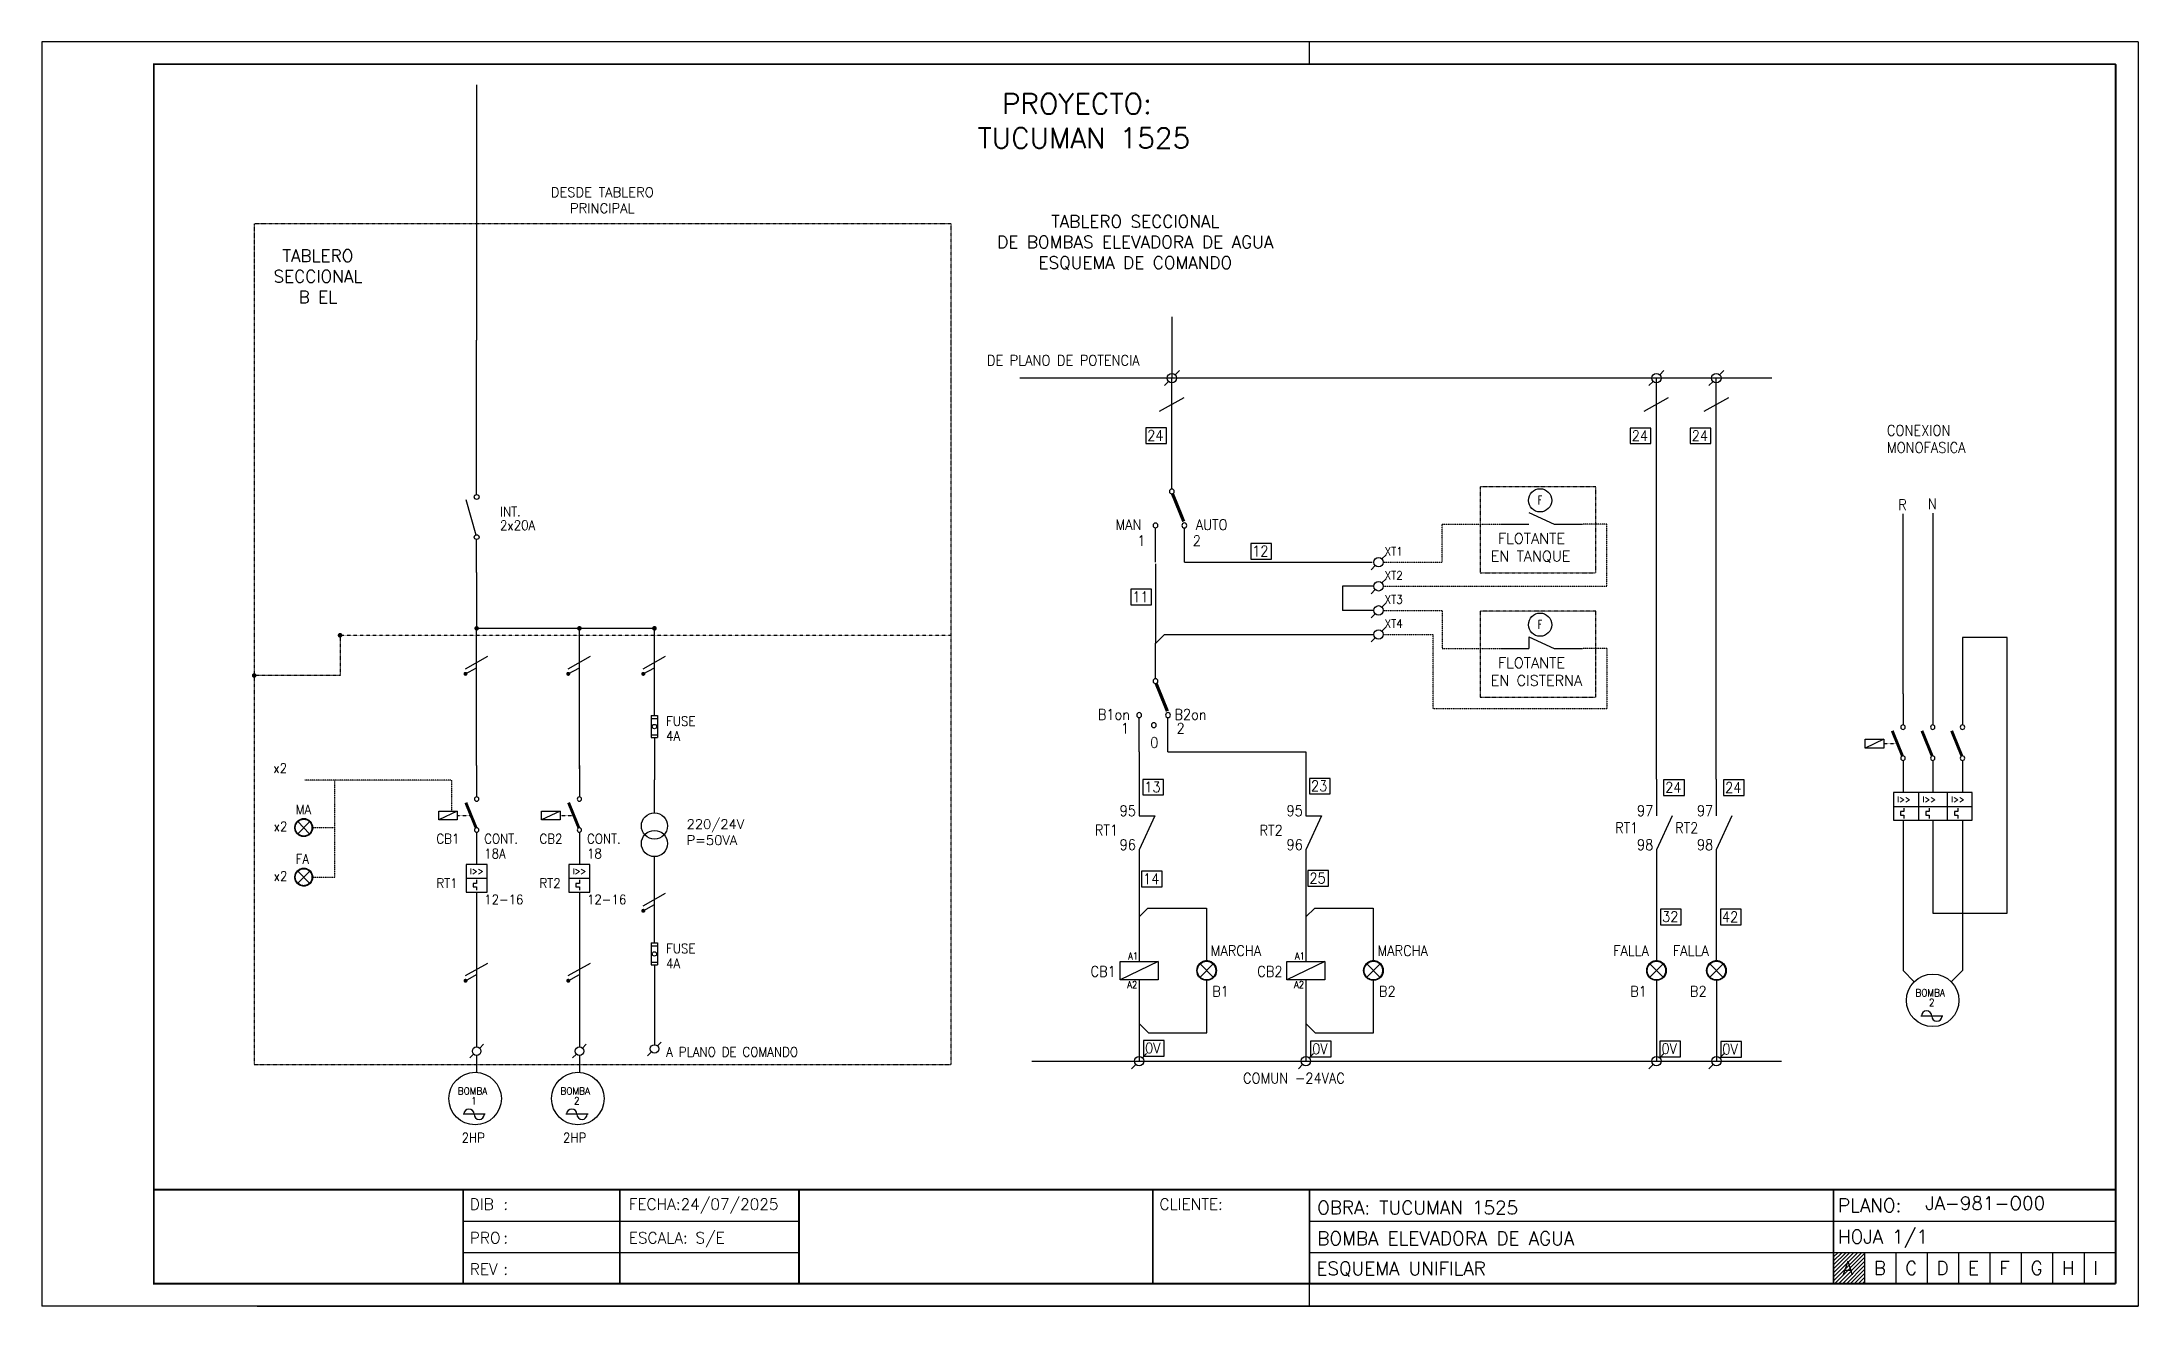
# Paper-space layout 'Layout1' of a CAD drawing. Header units: millimetres. Extents: x 1 to 282, y 0 to 170.
# The model-space entities are those that its viewports show. They can reach past a viewport. Long polylines and large blocks are cut down to what shows.
import ezdxf
from ezdxf.enums import TextEntityAlignment as Align

# ---------------------------------------------------------------- set-up
doc = ezdxf.new("R2010")
doc.units = ezdxf.units.MM
for name, pattern in [('DASHDOT2', [0.5, 0.25, -0.125, 0, -0.125]), ('HIDDEN', [0.375, 0.25, -0.125]), ('HIDDEN2', [0.1875, 0.125, -0.0625])]:
    doc.linetypes.add(name, pattern=pattern)
for name, color, linetype in [('SCB-IE-Simbologia', 7, 'Continuous'), ('SCB-IE-Textos', 7, 'Continuous'), ('SCB-IE-Unifilar', 135, 'Continuous')]:
    doc.layers.add(name, color=color, linetype=linetype)
doc.styles.add('CENTURY-GOTHIC', font='romans.shx')
doc.styles.add('ROMAND', font='romand.shx', dxfattribs={"width": 0.75, "oblique": 15})
doc.styles.add('ROMANS', font='romans')

# ---------------------------------------------------------------- blocks, each defined once
blk = doc.blocks.new('Seccionador')
at = {"layer": 'SCB-IE-Simbologia', "color": 135}
for p, q in [((0, -0.481), (0, 0)), ((0, -1.618), (0, -1.136))]:
    blk.add_line(p, q, dxfattribs=at)
at = {"layer": 'SCB-IE-Simbologia', "color": 53}
blk.add_line((-0.159, -0.551), (-0.011, -1.068), dxfattribs=at)
at = {"layer": 'SCB-IE-Simbologia', "color": 135}
for centre in [(0, -0.516), (0, -1.101)]:
    blk.add_circle(centre, 0.0349, dxfattribs=at)
blk = doc.blocks.new('Bornera')
at = {"layer": 'SCB-IE-Simbologia', "color": 53}
for p, q in [((0.044, 0.044), (0.1, 0.1)), ((-0.1, -0.1), (-0.044, -0.044))]:
    blk.add_line(p, q, dxfattribs=at)
blk.add_circle((0, 0), 0.0625, dxfattribs=at)
blk = doc.blocks.new('Contactor')
for points in [[(0, 0), (0, -6.32)], [(-3.92, -9.2), (-3.92, -11), (-7.67, -11), (-7.67, -9.2), (-3.92, -9.2)], [(-3.92, -9.2), (-7.67, -11)], [(0, -13.49), (0, -20)]]:
    blk.add_lwpolyline(points)
at = {"const_width": 0.6}
blk.add_lwpolyline([(-0.11, -12.61), (-2.19, -7.5)], dxfattribs=at)
for points in [[(0.45, -6.77, 1), (-0.45, -6.77, 1)], [(0.45, -13.04, 1), (-0.45, -13.04, 1)]]:
    blk.add_lwpolyline(points, format="xyb", close=True)
at = {"linetype": 'HIDDEN', "ltscale": 0.25}
blk.add_lwpolyline([(-3.92, -10.1), (-1.13, -10.1)], dxfattribs=at)
at = {"linetype": 'Continuous', "style": 'ROMAND', "width": 0.9}
for p in [(-9.41, -5.17), (-9.41, -7.97)]:
    blk.add_attdef('CORRIENTE', p, '', height=2, dxfattribs=at)
blk = doc.blocks.new('Nodo')
at = {"layer": 'SCB-IE-Simbologia', "color": 135, "const_width": 0.0336}
blk.add_lwpolyline([(861.633, 21.847, 1), (861.667, 21.847, 1)], format="xyb", close=True, dxfattribs=at)
blk.add_lwpolyline([(861.633, 21.847, 1), (861.667, 21.847, 1)], format="xyb", close=True, dxfattribs=at)
blk.add_lwpolyline([(861.633, 21.847, 1), (861.667, 21.847, 1)], format="xyb", close=True, dxfattribs=at)
blk = doc.blocks.new('F-N')
at = {"layer": 'SCB-IE-Simbologia', "color": 53}
for p, q in [((816.518, 24.509), (816.844, 24.69)), ((816.518, 24.434), (816.681, 24.524))]:
    blk.add_line(p, q, dxfattribs=at)
at = {"layer": 'SCB-IE-Simbologia', "color": 53, "const_width": 0.0295}
blk.add_lwpolyline([(816.504, 24.434, 1), (816.533, 24.434, 1)], format="xyb", close=True, dxfattribs=at)
blk = doc.blocks.new('Fusibles Tubeco')
at = {"layer": 'SCB-IE-Simbologia', "color": 135}
for p, q in [((0, -0.648), (0, -0.503)), ((0, -0.97), (0, -1.114))]:
    blk.add_line(p, q, dxfattribs=at)
at = {"layer": 'SCB-IE-Simbologia', "color": 53}
for p, q in [((-0.046, -0.648), (-0.046, -0.97)), ((0.046, -0.648), (0.046, -0.97))]:
    blk.add_line(p, q, dxfattribs=at)
for points in [[(-0.046, -0.648), (0.046, -0.648)], [(-0.046, -0.689), (0.046, -0.689)], [(-0.046, -0.929), (0.046, -0.929)], [(-0.046, -0.97), (0.046, -0.97)]]:
    blk.add_lwpolyline(points, dxfattribs=at)
blk.add_circle((0, -0.809), 0.0323, dxfattribs=at)
blk = doc.blocks.new('trafo')
at = {"layer": 'SCB-IE-Simbologia', "color": 135}
for p, q in [((822.841, -48.357), (822.841, -47.875)), ((822.841, -49.493), (822.841, -48.994))]:
    blk.add_line(p, q, dxfattribs=at)
at = {"layer": 'SCB-IE-Simbologia', "color": 53}
for centre in [(822.841, -48.547), (822.841, -48.803)]:
    blk.add_circle(centre, 0.191, dxfattribs=at)
blk = doc.blocks.new('Piloto Luminoso')
at = {"layer": 'SCB-IE-Simbologia'}
h = blk.add_hatch(dxfattribs=at)
h.set_pattern_fill('ANSI38', color=53, scale=0.02, angle=45, style=0)
h.set_pattern_definition([(90, (-855.3054623, -16.6974685), (-0.0025, 0), []), (180, (-855.3054623, -16.6974685), (-0.005, -0.0025), [0.00625, -0.00375])])
h.paths.add_polyline_path([(0.129, 0.002, 1), (-0.131, 0.002, 1)])
h.paths.add_polyline_path([(-0.125, 0.002, -1), (0.122, 0.002, -1)], flags=16)
h.paths.add_polyline_path([(-0.001, 0.002), (-0.002, 0.002), (-0.001, 0.002)], flags=0)
at = {"layer": 'SCB-IE-Simbologia', "color": 53}
for p, q in [((-0.089, 0.09), (0.085, -0.086)), ((-0.089, -0.086), (0.086, 0.09)), ((-0.089, -0.086), (0.086, 0.09)), ((-0.089, 0.09), (0.085, -0.086)), ((-0.002, 0.002), (-0.001, 0.002)), ((-0.002, 0.002), (-0.001, 0.002))]:
    blk.add_line(p, q, dxfattribs=at)
for radius in [0.13, 0.13, 0.124]:
    blk.add_circle((-0.001, 0.002), radius, dxfattribs=at)
blk = doc.blocks.new('Flotante')
at = {"layer": 'SCB-IE-Unifilar'}
blk.add_circle((0, 0), 0.154, dxfattribs=at)
at = {"layer": 'SCB-IE-Unifilar', "color": 7, "style": 'ROMANS', "width": 0.6}
blk.add_text('F', height=0.118, dxfattribs=at).set_placement((0, -0.056), align=Align.CENTER)
blk = doc.blocks.new('m01')
for points in [[(1292.895, -128.216), (1292.895, -127.747)], [(1292.678, -129.187), (1292.678, -128.732)], [(1293.061, -129.187), (1293.061, -128.732)]]:
    blk.add_lwpolyline(points)
for points in [[(1292.863, -128.248, 1), (1292.927, -128.248, 1)], [(1292.646, -128.699, 1), (1292.71, -128.699, 1)], [(1293.028, -128.699, 1), (1293.093, -128.699, 1)]]:
    blk.add_lwpolyline(points, format="xyb", close=True)
at = {"const_width": 0.0432}
blk.add_lwpolyline([(1292.903, -128.279), (1293.052, -128.646)], dxfattribs=at)
blk = doc.blocks.new('m012')
for points in [[(1295.904, -128.237), (1295.904, -127.768)], [(1295.687, -129.208), (1295.687, -128.753)], [(1296.069, -129.208), (1296.069, -128.753)]]:
    blk.add_lwpolyline(points)
for points in [[(1295.872, -128.269, 1), (1295.936, -128.269, 1)], [(1295.654, -128.72, 1), (1295.719, -128.72, 1)], [(1295.849, -128.853, 1), (1295.914, -128.853, 1)], [(1296.037, -128.72, 1), (1296.102, -128.72, 1)]]:
    blk.add_lwpolyline(points, format="xyb", close=True)
at = {"const_width": 0.0432}
blk.add_lwpolyline([(1295.912, -128.3), (1296.061, -128.668)], dxfattribs=at)
blk = doc.blocks.new('NC')
at = {"layer": 'SCB-IE-Simbologia'}
for p, q in [((1300.672, -128.795), (1300.879, -128.795)), ((1300.879, -128.795), (1300.672, -129.246))]:
    blk.add_line(p, q, dxfattribs=at)
for points in [[(1300.672, -128.308), (1300.672, -128.795)], [(1300.672, -129.246), (1300.672, -129.748)]]:
    blk.add_lwpolyline(points, dxfattribs=at)

msp = doc.modelspace()

# ---------------------------------------------------------------- linework, layer by layer
at = {"color": 0}
for points in [[(1293.559, -126.916), (1293.559, -127.371)], [(1293.992, -126.916), (1293.992, -127.371)], [(1294.425, -126.916), (1294.425, -127.371)], [(1293.277, -127.578), (1293.277, -127.708), (1293.007, -127.708), (1293.007, -127.578), (1293.277, -127.578)], [(1293.277, -127.578), (1293.007, -127.708)], [(1293.559, -127.887), (1293.559, -128.356)], [(1293.992, -127.887), (1293.992, -128.356)], [(1294.425, -127.887), (1294.425, -128.356)], [(1293.559, -128.766), (1293.559, -129.221)], [(1293.992, -128.766), (1293.992, -129.221)], [(1294.425, -128.766), (1294.425, -129.221)], [(1282.699, -130.82), (1282.699, -131.087), (1282.143, -131.087), (1282.143, -130.82), (1282.699, -130.82)], [(1282.699, -130.82), (1282.143, -131.087)], [(1285.131, -130.82), (1285.131, -131.087), (1284.575, -131.087), (1284.575, -130.82), (1285.131, -130.82)], [(1285.131, -130.82), (1284.575, -131.087)]]:
    msp.add_lwpolyline(points, dxfattribs=at)
at = {"color": 0, "const_width": 0.0432}
for points in [[(1293.551, -127.823), (1293.402, -127.456)], [(1293.984, -127.823), (1293.835, -127.456)], [(1294.417, -127.823), (1294.268, -127.456)]]:
    msp.add_lwpolyline(points, dxfattribs=at)
at = {"color": 0}
for points in [[(1293.592, -127.403, 1), (1293.527, -127.403, 1)], [(1294.025, -127.403, 1), (1293.96, -127.403, 1)], [(1294.458, -127.403, 1), (1294.393, -127.403, 1)], [(1293.592, -127.855, 1), (1293.527, -127.855, 1)], [(1294.025, -127.855, 1), (1293.96, -127.855, 1)], [(1294.458, -127.855, 1), (1294.393, -127.855, 1)]]:
    msp.add_lwpolyline(points, format="xyb", close=True, dxfattribs=at)
at = {"color": 0, "linetype": 'HIDDEN', "ltscale": 0.25}
msp.add_lwpolyline([(1293.277, -127.643), (1293.478, -127.643)], dxfattribs=at)
at = {"layer": 'SCB-IE-Simbologia', "color": 0}
for p, q in [((1282.72, -122.794), (1283.078, -122.596)), ((1289.784, -122.794), (1290.142, -122.596)), ((1290.661, -122.794), (1291.019, -122.596)), ((1288.103, -124.27), (1288.475, -124.441)), ((1288.103, -126.085), (1288.475, -126.255)), ((1288.103, -126.085), (1288.103, -126.255)), ((1274.26, -128.012), (1274.26, -126.535)), ((1293.789, -128.761), (1293.789, -128.356)), ((1294.208, -128.761), (1294.208, -128.356)), ((1293.42, -128.558), (1294.565, -128.558)), ((1290.191, -128.696), (1289.964, -129.193)), ((1291.064, -128.696), (1290.837, -129.193)), ((1272.61, -129.606), (1272.914, -129.606)), ((1274.108, -129.606), (1274.412, -129.606)), ((1294.142, -131.617), (1293.819, -131.617)), ((1272.888, -133.05), (1272.565, -133.05)), ((1274.386, -133.05), (1274.063, -133.05))]:
    msp.add_line(p, q, dxfattribs=at)
for points in [[(1287.7, -124.441), (1288.103, -124.441)], [(1288.475, -124.441), (1288.888, -124.441)], [(1287.7, -126.255), (1288.103, -126.255)], [(1288.475, -126.255), (1288.888, -126.255)], [(1289.964, -128.16), (1289.964, -128.696)], [(1290.837, -128.16), (1290.837, -128.696)], [(1293.572, -128.584), (1293.572, -128.634), (1293.521, -128.634), (1293.521, -128.685), (1293.572, -128.685), (1293.572, -128.736)], [(1293.941, -128.584), (1293.941, -128.634), (1293.891, -128.634), (1293.891, -128.685), (1293.941, -128.685), (1293.941, -128.736)], [(1294.36, -128.584), (1294.36, -128.634), (1294.309, -128.634), (1294.309, -128.685), (1294.36, -128.685), (1294.36, -128.736)], [(1289.964, -129.193), (1289.964, -129.744)], [(1290.837, -129.193), (1290.837, -129.744)], [(1272.762, -129.631), (1272.762, -129.682), (1272.712, -129.682), (1272.712, -129.733), (1272.762, -129.733), (1272.762, -129.783)], [(1274.26, -129.631), (1274.26, -129.682), (1274.21, -129.682), (1274.21, -129.733), (1274.26, -129.733), (1274.26, -129.783)]]:
    msp.add_lwpolyline(points, dxfattribs=at)
for points in [[(1294.565, -128.356), (1293.42, -128.356), (1293.42, -128.761), (1294.565, -128.761)], [(1272.914, -129.404), (1272.61, -129.404), (1272.61, -129.809), (1272.914, -129.809)], [(1274.412, -129.404), (1274.108, -129.404), (1274.108, -129.809), (1274.412, -129.809)]]:
    msp.add_lwpolyline(points, close=True, dxfattribs=at)
for centre in [(1293.992, -131.388), (1272.739, -132.821), (1274.237, -132.821)]:
    msp.add_circle(centre, 0.383, dxfattribs=at)
for centre, start, end in [((1293.903, -131.617), 0, 180), ((1294.053, -131.617), 180, 0), ((1272.65, -133.05), 0, 180), ((1272.8, -133.05), 180, 0), ((1274.148, -133.05), 0, 180), ((1274.298, -133.05), 180, 0)]:
    msp.add_arc(centre, 0.0748, start, end, dxfattribs=at)
at = {"layer": 'SCB-IE-Textos', "color": 0}
for points in [[(1282.517, -123.264), (1282.819, -123.264), (1282.819, -123.037), (1282.517, -123.037)], [(1289.582, -123.267), (1289.883, -123.267), (1289.883, -123.039), (1289.582, -123.039)], [(1290.455, -123.267), (1290.757, -123.267), (1290.757, -123.039), (1290.455, -123.039)], [(1284.048, -124.951), (1284.349, -124.951), (1284.349, -124.724), (1284.048, -124.724)], [(1282.299, -125.619), (1282.6, -125.619), (1282.6, -125.391), (1282.299, -125.391)], [(1282.474, -128.392), (1282.775, -128.392), (1282.775, -128.164), (1282.474, -128.164)], [(1284.905, -128.377), (1285.206, -128.377), (1285.206, -128.15), (1284.905, -128.15)], [(1290.069, -128.398), (1290.371, -128.398), (1290.371, -128.171), (1290.069, -128.171)], [(1290.943, -128.4), (1291.244, -128.4), (1291.244, -128.173), (1290.943, -128.173)], [(1282.456, -129.732), (1282.757, -129.732), (1282.757, -129.505), (1282.456, -129.505)], [(1284.882, -129.722), (1285.184, -129.722), (1285.184, -129.494), (1284.882, -129.494)], [(1290.024, -130.285), (1290.325, -130.285), (1290.325, -130.058), (1290.024, -130.058)], [(1290.897, -130.287), (1291.199, -130.287), (1291.199, -130.06), (1290.897, -130.06)], [(1282.486, -132.2), (1282.788, -132.2), (1282.788, -131.973), (1282.486, -131.973)], [(1284.922, -132.212), (1285.223, -132.212), (1285.223, -131.985), (1284.922, -131.985)], [(1290.015, -132.21), (1290.316, -132.21), (1290.316, -131.983), (1290.015, -131.983)], [(1290.903, -132.216), (1291.204, -132.216), (1291.204, -131.989), (1290.903, -131.989)]]:
    msp.add_lwpolyline(points, close=True, dxfattribs=at)
at = {"layer": 'SCB-IE-Unifilar', "color": 0}
for p, q in [((1272.762, -118.033), (1272.762, -121.756)), ((1282.899, -121.415), (1282.899, -122.308)), ((1272.762, -123.529), (1272.762, -121.756)), ((1280.682, -122.308), (1291.648, -122.308)), ((1282.899, -123.412), (1282.899, -122.31)), ((1289.964, -128.16), (1289.964, -122.31)), ((1290.837, -128.16), (1290.837, -122.31)), ((1293.559, -126.916), (1293.559, -124.292)), ((1293.992, -124.279), (1293.992, -126.916)), ((1283.081, -124.996), (1285.82, -124.996)), ((1272.762, -125.147), (1272.762, -125.958)), ((1282.66, -125.021), (1282.66, -126.18)), ((1285.845, -125.348), (1285.386, -125.348)), ((1285.386, -125.348), (1285.386, -125.699)), ((1285.845, -125.699), (1285.386, -125.699)), ((1272.762, -125.958), (1275.354, -125.96)), ((1272.762, -127.964), (1272.762, -125.96)), ((1274.26, -126.535), (1274.26, -125.96)), ((1275.354, -126.535), (1275.354, -125.96)), ((1282.66, -126.18), (1282.789, -126.051)), ((1282.789, -126.051), (1285.844, -126.051)), ((1295.077, -126.097), (1294.425, -126.097)), ((1294.425, -126.097), (1294.425, -126.916)), ((1295.077, -130.115), (1295.077, -126.097)), ((1275.354, -127.089), (1275.354, -126.535)), ((1275.354, -127.7), (1275.354, -128.172)), ((1282.421, -127.764), (1282.421, -128.16)), ((1282.842, -127.764), (1284.853, -127.764)), ((1284.853, -127.764), (1284.853, -128.16)), ((1293.559, -129.221), (1293.559, -130.954)), ((1293.992, -129.221), (1293.992, -130.115)), ((1294.425, -129.221), (1294.425, -130.954)), ((1272.762, -129.809), (1272.762, -132.066)), ((1274.26, -129.809), (1274.26, -132.066)), ((1275.354, -130.405), (1275.354, -129.79)), ((1282.421, -129.744), (1282.421, -130.82)), ((1284.853, -129.744), (1284.853, -130.82)), ((1289.964, -129.744), (1289.965, -130.818)), ((1290.837, -129.744), (1290.837, -130.818)), ((1282.421, -130.172), (1282.55, -130.044)), ((1282.55, -130.044), (1282.815, -130.044)), ((1282.815, -130.044), (1283.401, -130.044)), ((1283.401, -130.044), (1283.401, -130.813)), ((1284.853, -130.172), (1284.982, -130.044)), ((1284.982, -130.044), (1285.247, -130.044)), ((1285.247, -130.044), (1285.833, -130.044)), ((1285.833, -130.044), (1285.833, -130.813)), ((1293.992, -130.115), (1295.077, -130.115)), ((1275.354, -131.016), (1275.354, -132.035)), ((1282.421, -131.087), (1282.421, -132.275)), ((1283.407, -131.86), (1283.407, -131.09)), ((1284.853, -131.087), (1284.853, -132.275)), ((1285.839, -131.86), (1285.839, -131.09)), ((1289.964, -131.09), (1289.964, -132.275)), ((1290.839, -131.09), (1290.839, -132.275)), ((1293.722, -131.117), (1293.559, -130.954)), ((1294.263, -131.117), (1294.425, -130.954)), ((1282.426, -131.731), (1282.556, -131.86)), ((1282.556, -131.86), (1282.82, -131.86)), ((1282.556, -131.86), (1282.82, -131.86)), ((1282.82, -131.86), (1283.407, -131.86)), ((1284.859, -131.731), (1284.988, -131.86)), ((1284.988, -131.86), (1285.252, -131.86)), ((1284.988, -131.86), (1285.252, -131.86)), ((1285.252, -131.86), (1285.839, -131.86)), ((1272.762, -132.191), (1272.762, -132.439)), ((1274.26, -132.191), (1274.26, -132.439)), ((1280.859, -132.275), (1291.785, -132.275))]:
    msp.add_line(p, q, dxfattribs=at)
at = {"layer": 'SCB-IE-Unifilar', "color": 0, "linetype": 'HIDDEN2'}
for p, q in [((1286.841, -124.997), (1286.841, -124.441)), ((1286.841, -124.441), (1287.7, -124.441)), ((1289.242, -124.441), (1288.888, -124.441)), ((1289.242, -125.348), (1289.242, -124.441)), ((1285.986, -125.348), (1289.242, -125.348)), ((1286.841, -125.699), (1286.841, -126.255)), ((1285.984, -126.05), (1286.71, -126.051)), ((1286.71, -127.136), (1286.71, -126.051)), ((1286.841, -126.255), (1287.7, -126.255)), ((1289.242, -126.255), (1288.888, -126.255)), ((1289.242, -126.255), (1289.242, -127.136)), ((1289.242, -127.136), (1286.71, -127.136)), ((1270.693, -129.592), (1270.693, -128.178)), ((1270.371, -128.868), (1270.693, -128.868)), ((1270.371, -129.592), (1270.693, -129.592))]:
    msp.add_line(p, q, dxfattribs=at)
at = {"layer": 'SCB-IE-Unifilar', "color": 0, "linetype": 'DASHDOT2', "ltscale": 0.25}
msp.add_line((1270.753, -126.062), (1279.68, -126.062), dxfattribs=at)
at = {"layer": 'SCB-IE-Unifilar', "color": 0, "linetype": 'DASHDOT2'}
for p, q in [((1270.77, -126.062), (1270.77, -126.649)), ((1270.77, -126.649), (1269.518, -126.649))]:
    msp.add_line(p, q, dxfattribs=at)
for points in [[(1269.518, -132.322), (1279.68, -132.322), (1279.68, -120.062), (1269.518, -120.062)], [(1287.396, -125.15), (1289.08, -125.15), (1289.08, -123.897), (1287.396, -123.897)], [(1287.396, -126.965), (1289.08, -126.965), (1289.08, -125.711), (1287.396, -125.711)]]:
    msp.add_lwpolyline(points, close=True, dxfattribs=at)
at = {"layer": 'SCB-IE-Unifilar', "color": 0, "linetype": 'HIDDEN2'}
for points in [[(1285.982, -124.997), (1286.841, -124.997)], [(1285.982, -125.699), (1286.841, -125.699)], [(1272.4, -128.626), (1272.4, -128.178), (1270.259, -128.178)]]:
    msp.add_lwpolyline(points, dxfattribs=at)
at = {"layer": 'SCB-IE-Unifilar', "color": 0, "linetype": 'DASHDOT2', "const_width": 0.0336}
msp.add_lwpolyline([(1270.787, -126.062, -1), (1270.753, -126.062, -1)], format="xyb", close=True, dxfattribs=at)
msp.add_lwpolyline([(1270.787, -126.062, -1), (1270.753, -126.062, -1)], format="xyb", close=True, dxfattribs=at)
msp.add_lwpolyline([(1270.787, -126.062, -1), (1270.753, -126.062, -1)], format="xyb", close=True, dxfattribs=at)
at = {"layer": 'SCB-IE-Unifilar', "color": 195, "linetype": 'DASHDOT2', "const_width": 0.0336}
msp.add_lwpolyline([(1269.535, -126.649, -1), (1269.501, -126.649, -1)], format="xyb", close=True, dxfattribs=at)
msp.add_lwpolyline([(1269.535, -126.649, -1), (1269.501, -126.649, -1)], format="xyb", close=True, dxfattribs=at)
msp.add_lwpolyline([(1269.535, -126.649, -1), (1269.501, -126.649, -1)], format="xyb", close=True, dxfattribs=at)

# ---------------------------------------------------------------- block references
at = {"layer": 'SCB-IE-Simbologia', "color": 0}
for name, p, xscale, yscale, zscale in [('Bornera', (1282.899, -122.31), 1.1, 1.1, 1.1), ('Bornera', (1289.964, -122.31), 1.1, 1.1, 1.1), ('Bornera', (1290.837, -122.31), 1.1, 1.1, 1.1), ('m01', (-139.286, 17.109), 1.1, 1.1, 1.1), ('Bornera', (1285.913, -124.997), 1.1, 1.1, 1.1), ('Bornera', (1285.913, -125.348), 1.1, 1.1, 1.1), ('Bornera', (1285.913, -125.699), 1.1, 1.1, 1.1), ('m012', (-142.834, 14.365), 1.1, 1.1, 1.1), ('Bornera', (1285.913, -126.05), 1.1, 1.1, 1.1), ('Contactor', (1272.762, -127.964), 0.07200000000000001, 0.07200000000000001, 0.07200000000000001), ('Contactor', (1274.26, -127.964), 0.07200000000000001, 0.07200000000000001, 0.07200000000000001), ('Piloto Luminoso', (1283.407, -130.956), 1.1, 1.1, 1.1), ('Piloto Luminoso', (1285.839, -130.956), 1.1, 1.1, 1.1), ('Piloto Luminoso', (1289.966, -130.956), 1.1, 1.1, 1.1), ('Piloto Luminoso', (1290.84, -130.956), 1.1, 1.1, 1.1), ('Bornera', (1282.421, -132.275), 1.1, 1.1, 1.1), ('Bornera', (1284.853, -132.275), 1.1, 1.1, 1.1), ('Bornera', (1289.964, -132.275), 1.1, 1.1, 1.1), ('Bornera', (1290.839, -132.275), 1.1, 1.1, 1.1)]:
    msp.add_blockref(name, p, dxfattribs=dict(at, xscale=xscale, yscale=yscale, zscale=zscale))
for name, p in [('Seccionador', (1272.762, -123.529)), ('Nodo', (411.112, -147.808)), ('Nodo', (412.61, -147.808)), ('Nodo', (413.704, -147.808)), ('Fusibles Tubeco', (1275.354, -126.585)), ('trafo', (452.513, -80.297)), ('Piloto Luminoso', (1270.242, -128.871)), ('Piloto Luminoso', (1270.242, -129.594)), ('Fusibles Tubeco', (1275.354, -129.902)), ('Bornera', (1272.762, -132.128)), ('Bornera', (1274.26, -132.128)), ('Bornera', (1275.354, -132.097))]:
    msp.add_blockref(name, p, dxfattribs=at)
at = {"layer": 'SCB-IE-Unifilar', "color": 0, "xscale": 1.1, "yscale": 1.1, "zscale": 1.1}
for name, p in [('Flotante', (1288.267, -124.094)), ('Flotante', (1288.267, -125.908)), ('NC', (-148.319, 12.978)), ('NC', (-145.886, 12.978))]:
    msp.add_blockref(name, p, dxfattribs=at)
at = {"layer": 'SCB-IE-Unifilar', "color": 0}
for p in [(456.081, -151.059), (457.579, -151.059), (458.673, -151.059), (458.673, -154.516), (456.081, -155.536), (457.579, -155.536)]:
    msp.add_blockref('F-N', p, dxfattribs=at)

# ---------------------------------------------------------------- texts
at = {"layer": 'SCB-IE-Simbologia', "color": 0, "style": 'ROMANS'}
for p in [(1293.572, -128.457), (1293.941, -128.457), (1294.36, -128.457), (1272.762, -129.505), (1274.26, -129.505)]:
    msp.add_text('I>>', height=0.081, dxfattribs=at).set_placement(p, align=Align.MIDDLE)
at = {"layer": 'SCB-IE-Textos', "color": 0, "style": 'ROMANS', "width": 0.9}
for s, height, p in [('DE PLANO DE POTENCIA', 0.154, (1280.201, -122.128)), ('24', 0.154, (1282.539, -123.224)), ('24', 0.154, (1289.604, -123.227)), ('24', 0.154, (1290.478, -123.227)), ('CONEXION', 0.154, (1293.324, -123.151)), ('MONOFASICA', 0.154, (1293.324, -123.401)), ('R', 0.154, (1293.489, -124.235)), ('N', 0.154, (1293.922, -124.223)), ('2x20A', 0.14, (1273.103, -124.528)), ('INT.', 0.14, (1273.103, -124.328)), ('MAN', 0.154, (1282.076, -124.526)), ('AUTO', 0.154, (1283.247, -124.526)), ('1', 0.154, (1282.394, -124.76)), ('2', 0.154, (1283.203, -124.76)), ('12', 0.154, (1284.07, -124.911)), ('XT1', 0.1232, (1286, -124.9)), ('XT2', 0.1232, (1286, -125.251)), ('11', 0.154, (1282.321, -125.579)), ('XT3', 0.1232, (1286, -125.602)), ('XT4', 0.1232, (1286, -125.953)), ('B1on', 0.154, (1281.819, -127.294)), ('B2on', 0.154, (1282.935, -127.294)), ('FUSE', 0.14, (1275.525, -127.385)), ('1', 0.154, (1282.157, -127.497)), ('2', 0.154, (1282.966, -127.497)), ('4A', 0.14, (1275.525, -127.602)), ('0', 0.154, (1282.582, -127.703)), ('x2', 0.14, (1269.798, -128.071)), ('13', 0.154, (1282.496, -128.352)), ('23', 0.154, (1284.927, -128.337)), ('24', 0.154, (1290.091, -128.358)), ('24', 0.154, (1290.965, -128.36)), ('MA', 0.14, (1270.123, -128.674)), ('95', 0.154, (1282.137, -128.699)), ('95', 0.154, (1284.57, -128.699)), ('97', 0.154, (1289.68, -128.699)), ('97', 0.154, (1290.554, -128.699)), ('x2', 0.14, (1269.802, -128.922)), ('CB1', 0.14, (1272.175, -129.1)), ('CONT.', 0.14, (1272.872, -129.1)), ('CB2', 0.14, (1273.678, -129.1)), ('CONT.', 0.14, (1274.371, -129.1)), ('RT1', 0.154, (1281.775, -128.981)), ('RT2', 0.154, (1284.176, -128.985)), ('RT1', 0.154, (1289.361, -128.947)), ('RT2', 0.154, (1290.235, -128.947)), ('FA', 0.14, (1270.123, -129.396)), ('18A', 0.14, (1272.872, -129.317)), ('18', 0.14, (1274.371, -129.317)), ('96', 0.154, (1282.137, -129.195)), ('96', 0.154, (1284.57, -129.195)), ('98', 0.154, (1289.68, -129.195)), ('98', 0.154, (1290.554, -129.195)), ('x2', 0.14, (1269.802, -129.646)), ('14', 0.154, (1282.478, -129.692)), ('25', 0.154, (1284.904, -129.682)), ('RT1', 0.14, (1272.175, -129.749)), ('12-16', 0.14, (1272.872, -129.987)), ('RT2', 0.14, (1273.678, -129.749)), ('12-16', 0.14, (1274.371, -129.987)), ('32', 0.154, (1290.046, -130.245)), ('42', 0.154, (1290.919, -130.247)), ('4A', 0.14, (1275.525, -130.919)), ('FUSE', 0.14, (1275.525, -130.702)), ('A1', 0.1, (1282.26, -130.79)), ('MARCHA', 0.154, (1283.464, -130.74)), ('A1', 0.1, (1284.692, -130.79)), ('MARCHA', 0.154, (1285.896, -130.74)), ('FALLA', 0.154, (1289.332, -130.74)), ('FALLA', 0.154, (1290.204, -130.74)), ('CB1', 0.154, (1281.712, -131.043)), ('A2', 0.1, (1282.247, -131.209)), ('CB2', 0.154, (1284.144, -131.043)), ('A2', 0.1, (1284.68, -131.209)), ('B1', 0.154, (1283.486, -131.334)), ('B2', 0.154, (1285.918, -131.334)), ('B1', 0.154, (1289.581, -131.334)), ('B2', 0.154, (1290.453, -131.334)), ('BOMBA', 0.105, (1293.741, -131.33)), ('2', 0.105, (1293.937, -131.472)), ('0V', 0.154, (1282.508, -132.16)), ('0V', 0.154, (1284.944, -132.172)), ('0V', 0.154, (1290.037, -132.17)), ('0V', 0.154, (1290.925, -132.176)), ('A PLANO DE COMANDO', 0.14, (1275.525, -132.21)), ('COMUN -24VAC', 0.154, (1283.936, -132.601)), ('BOMBA', 0.105, (1272.487, -132.763)), ('1', 0.105, (1272.683, -132.905)), ('BOMBA', 0.105, (1273.985, -132.763)), ('2', 0.105, (1274.181, -132.905))]:
    msp.add_text(s, height=height, dxfattribs=at).set_placement(p)
at = {"layer": 'SCB-IE-Textos', "style": 'ROMANS', "width": 0.9}
for p in [(1272.542, -133.462), (1274.021, -133.462)]:
    msp.add_text('2HP', height=0.14, dxfattribs=at).set_placement(p)
at = {"layer": 'SCB-IE-Textos', "color": 0, "insert": (1274.594, -119.529), "char_height": 0.14, "width": 2.97795, "attachment_point": 2, "style": 'ROMANS'}
msp.add_mtext('DESDE TABLERO \\PPRINCIPAL', dxfattribs=at)
at = {"layer": 'SCB-IE-Textos', "color": 0, "attachment_point": 1, "style": 'ROMANS'}
for s, insert, char_height in [('{\\C0; FLOTANTE\\PEN TANQUE}', (1287.548, -124.574), 0.154), ('{\\C0; FLOTANTE\\PEN CISTERNA}', (1287.548, -126.388), 0.154), ('{\\C0;220/24V\\PP=50VA}', (1275.823, -128.748), 0.14)]:
    msp.add_mtext(s, dxfattribs=dict(at, insert=insert, char_height=char_height))
at = {"layer": 'SCB-IE-Unifilar', "color": 7, "attachment_point": 2, "style": 'CENTURY-GOTHIC'}
for s, insert, char_height, width in [('PROYECTO:\\P TUCUMAN 1525', (1281.513, -118.158), 0.3, 15.15786), ('TABLERO SECCIONAL\\PDE BOMBAS ELEVADORA DE AGUA ESQUEMA DE COMANDO', (1282.365, -119.936), 0.18, 4.8021)]:
    msp.add_mtext(s, dxfattribs=dict(at, insert=insert, char_height=char_height, width=width))
at = {"layer": 'SCB-IE-Unifilar', "color": 0, "insert": (1270.447, -120.437), "char_height": 0.18, "width": 1.63398, "attachment_point": 2, "style": 'CENTURY-GOTHIC'}
msp.add_mtext('TABLERO SECCIONAL\\PB EL', dxfattribs=at)

psp = doc.layouts.get("Layout1")

# ---------------------------------------------------------------- hatches: boundary and pattern name
h = psp.add_hatch()
h.set_pattern_fill('ANSI31', color=256, scale=3, style=0)
h.set_pattern_definition([(45, (-222.2219, 0.2198), (-0.26516504, 0.26516504), [])])
h.paths.add_polyline_path([(240.98, 7.42), (240.98, 3.22), (245.18, 3.22), (245.18, 7.42)])
h.paths.add_polyline_path([(241.81, 3.97), (244.09, 3.97), (244.09, 6.67), (241.81, 6.67)], flags=24)

# ---------------------------------------------------------------- linework, layer by layer
for p, q in [((281.78, 169.67), (0.96, 169.67)), ((0.96, 169.67), (0.96, 0.22)), ((170.78, 166.67), (170.78, 169.67)), ((281.78, 169.67), (281.78, 0.22)), ((51.9, 15.86), (51.9, 15.73)), ((57.38, 11.62), (102.38, 11.62)), ((170.78, 11.62), (278.78, 11.62)), ((57.38, 7.42), (102.38, 7.42)), ((170.78, 7.42), (278.78, 7.42)), ((245.18, 3.22), (245.18, 7.42)), ((249.38, 3.22), (249.38, 7.42)), ((253.58, 3.22), (253.58, 7.42)), ((257.78, 3.22), (257.78, 7.42)), ((261.98, 3.22), (261.98, 7.42)), ((266.18, 3.22), (266.18, 7.42)), ((270.38, 3.22), (270.38, 7.42)), ((274.58, 3.22), (274.58, 7.42)), ((170.78, 0.22), (170.78, 3.22)), ((281.78, 0.22), (0.96, 0.22)), ((29.78, 0.22), (281.78, 0.22))]:
    psp.add_line(p, q)
at = {"const_width": 0.24}
for points in [[(278.78, 166.67), (15.96, 166.67), (15.96, 3.22), (278.78, 3.22)], [(278.78, 3.22), (278.78, 166.67)], [(15.96, 15.82), (278.78, 15.82)], [(57.38, 15.82), (57.38, 3.22)], [(78.38, 3.22), (78.38, 15.82)], [(102.38, 3.22), (102.38, 15.82)], [(149.78, 3.22), (149.78, 15.82)], [(170.78, 3.22), (170.78, 15.82)], [(240.98, 3.22), (240.98, 15.82)]]:
    psp.add_lwpolyline(points, dxfattribs=at)

# ---------------------------------------------------------------- texts
at = {"style": 'ROMANS'}
for s, height, p in [('DIB', 1.5, (58.28, 13.12)), (':', 1.5, (62.78, 13.12)), ('FECHA:24/07/2025', 1.5, (79.58, 13.12)), ('CLIENTE:', 1.5, (150.68, 13.12)), ('OBRA: TUCUMAN 1525', 1.8, (171.8, 12.52)), ('PLANO: ', 1.8, (241.58, 12.82)), ('JA-981-O00', 1.8, (253.28, 13.12)), ('PRO', 1.5, (58.28, 8.62)), (':', 1.5, (62.78, 8.62)), ('ESCALA: S/E', 1.5, (79.58, 8.62)), ('BOMBA ELEVADORA DE AGUA', 1.8, (171.82, 8.4)), ('HOJA 1/1', 1.8, (241.58, 8.62)), ('REV', 1.5, (58.28, 4.42)), ('ESQUEMA UNIFILAR', 1.8, (171.71, 4.37)), ('A', 1.8, (242.18, 4.42)), ('B', 1.8, (246.38, 4.42)), ('C', 1.8, (250.58, 4.42)), ('D', 1.8, (254.78, 4.42)), ('E', 1.8, (258.98, 4.42)), ('F', 1.8, (263.18, 4.42)), ('G', 1.8, (267.38, 4.42)), ('H', 1.8, (271.58, 4.42)), ('I', 1.8, (275.78, 4.42)), (':', 1.5, (62.78, 4.42))]:
    psp.add_text(s, height=height, dxfattribs=at).set_placement(p)

# ---------------------------------------------------------------- viewports
at = {"layer": '0'}
psp.add_viewport(center=(147.37, 91.24), size=(262.82, 150.8477), view_center_point=(1282.358, -125.942), view_height=16.41757, dxfattribs=at)

doc.saveas('drawing.dxf')
